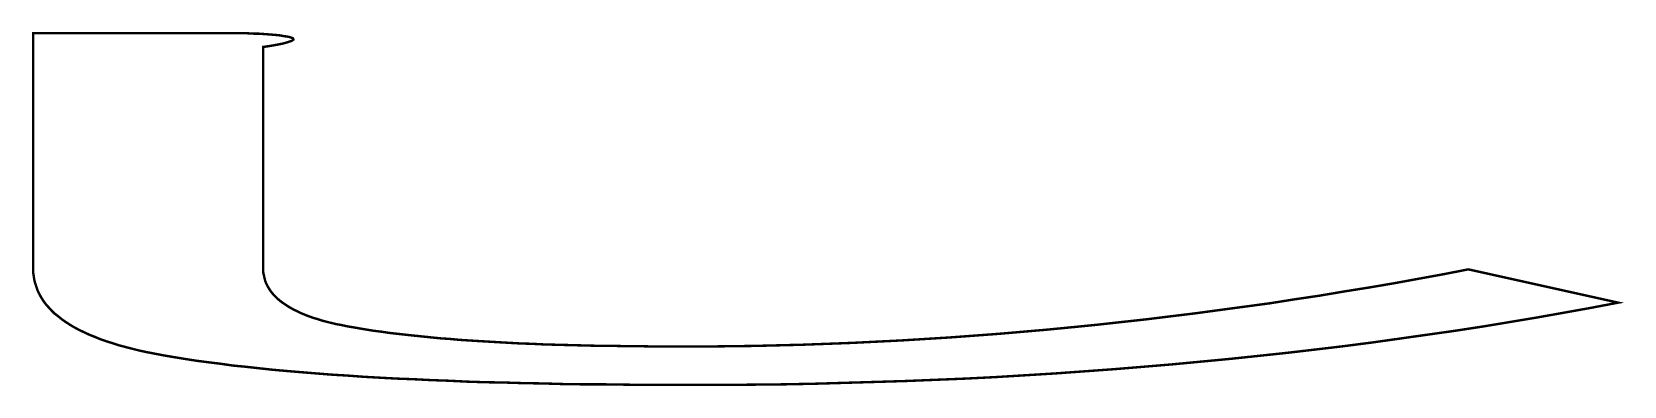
# Model space of a CAD drawing. Extents: x 36 to 167, y 199 to 228.
import ezdxf

# ---------------------------------------------------------------- set-up
doc = ezdxf.new("R2010")
doc.units = 0
doc.layers.get('0').update_dxf_attribs({"linetype": 'CONTINUOUS'})

msp = doc.modelspace()

# ---------------------------------------------------------------- linework, layer by layer
at = {"const_width": 0.2}
msp.add_lwpolyline([(166.7, 205.55), (164.475, 205.125), (162.25, 204.725), (160, 204.325), (157.75, 203.95), (155.5, 203.575), (153.225, 203.225), (150.925, 202.9), (148.625, 202.575), (146.325, 202.25), (144, 201.95), (141.675, 201.675), (139.325, 201.4), (136.975, 201.15), (134.6, 200.9), (132.225, 200.675), (129.85, 200.45), (127.45, 200.25), (125.025, 200.05), (122.6, 199.875), (120.175, 199.7), (117.725, 199.55), (115.275, 199.4), (112.8, 199.275), (110.325, 199.175), (107.85, 199.075), (105.35, 199), (102.825, 198.925), (100.3, 198.85), (97.775, 198.8), (95.225, 198.775), (92.675, 198.75), (90.1, 198.75), (88.275, 198.75), (86.475, 198.75), (84.7, 198.775), (82.95, 198.8), (81.25, 198.8), (79.55, 198.825), (77.9, 198.875), (76.3, 198.9), (74.7, 198.95), (73.125, 198.975), (71.6, 199.025), (70.1, 199.1), (68.65, 199.15), (67.2, 199.225), (65.8, 199.275), (64.425, 199.35), (63.075, 199.425), (61.75, 199.525), (60.45, 199.6), (59.2, 199.7), (57.975, 199.8), (56.775, 199.9), (55.625, 200), (54.475, 200.125), (53.375, 200.25), (52.3, 200.35), (51.275, 200.5), (50.25, 200.625), (49.275, 200.75), (48.325, 200.9), (47.4, 201.05), (46.525, 201.2), (45.875, 201.325), (45.225, 201.45), (44.625, 201.575), (44.025, 201.725), (43.45, 201.875), (42.875, 202.025), (42.35, 202.2), (41.85, 202.35), (41.35, 202.525), (40.875, 202.725), (40.425, 202.9), (40, 203.1), (39.575, 203.3), (39.2, 203.5), (38.825, 203.725), (38.475, 203.95), (38.15, 204.175), (37.85, 204.425), (37.55, 204.65), (37.3, 204.9), (37.05, 205.175), (36.825, 205.425), (36.625, 205.7), (36.45, 205.975), (36.3, 206.25), (36.15, 206.55), (36.05, 206.85), (35.95, 207.15), (35.875, 207.45), (35.825, 207.775), (35.775, 208.1), (35.775, 208.425), (35.775, 227.825), (53.125, 227.825), (53.575, 227.8), (54, 227.775), (54.4, 227.775), (54.75, 227.75), (55.1, 227.725), (55.425, 227.7), (55.725, 227.675), (56, 227.65), (56.225, 227.625), (56.45, 227.575), (56.65, 227.55), (56.8, 227.525), (56.95, 227.5), (57.075, 227.45), (57.15, 227.425), (57.225, 227.4), (57.25, 227.35), (57.275, 227.325), (57.275, 227.275), (57.225, 227.25), (57.175, 227.2), (57.075, 227.15), (56.95, 227.125), (56.825, 227.075), (56.65, 227.025), (56.475, 226.975), (56.25, 226.925), (56, 226.875), (55.725, 226.825), (55.45, 226.775), (55.125, 226.725), (54.775, 226.675), (54.775, 208.425), (54.775, 208.2), (54.8, 207.975), (54.85, 207.775), (54.9, 207.55), (54.95, 207.35), (55.025, 207.15), (55.125, 206.95), (55.225, 206.775), (55.35, 206.575), (55.475, 206.4), (55.625, 206.225), (55.8, 206.05), (55.975, 205.875), (56.175, 205.7), (56.375, 205.55), (56.6, 205.4), (56.825, 205.25), (57.075, 205.1), (57.35, 204.95), (57.625, 204.825), (57.925, 204.675), (58.225, 204.55), (58.55, 204.425), (58.9, 204.3), (59.25, 204.2), (59.625, 204.075), (60, 203.975), (60.4, 203.875), (60.825, 203.775), (61.25, 203.7), (61.7, 203.6), (62.15, 203.525), (62.725, 203.425), (63.325, 203.325), (63.925, 203.225), (64.55, 203.15), (65.2, 203.05), (65.875, 202.975), (66.55, 202.9), (67.25, 202.825), (67.975, 202.75), (68.7, 202.675), (69.45, 202.6), (70.225, 202.55), (71, 202.475), (71.8, 202.425), (72.625, 202.375), (73.475, 202.325), (74.325, 202.275), (75.2, 202.225), (76.1, 202.175), (77, 202.15), (77.925, 202.1), (78.875, 202.075), (79.85, 202.05), (80.825, 202.025), (81.825, 202), (82.85, 201.975), (83.875, 201.975), (84.925, 201.95), (86, 201.95), (87.1, 201.925), (88.2, 201.925), (89.325, 201.925), (91.325, 201.925), (93.35, 201.95), (95.35, 201.975), (97.375, 202.025), (99.375, 202.075), (101.4, 202.15), (103.4, 202.225), (105.425, 202.325), (107.45, 202.425), (109.475, 202.55), (111.5, 202.675), (113.525, 202.825), (115.55, 202.975), (117.575, 203.15), (119.6, 203.325), (121.65, 203.525), (123.675, 203.725), (125.7, 203.95), (127.75, 204.175), (129.775, 204.425), (131.825, 204.675), (133.85, 204.95), (135.9, 205.225), (137.95, 205.5), (139.975, 205.825), (142.025, 206.125), (144.075, 206.475), (146.125, 206.8), (148.175, 207.15), (150.225, 207.525), (152.275, 207.9), (154.325, 208.3), (166.7, 205.55)], close=True, dxfattribs=at)

doc.saveas('drawing.dxf')
